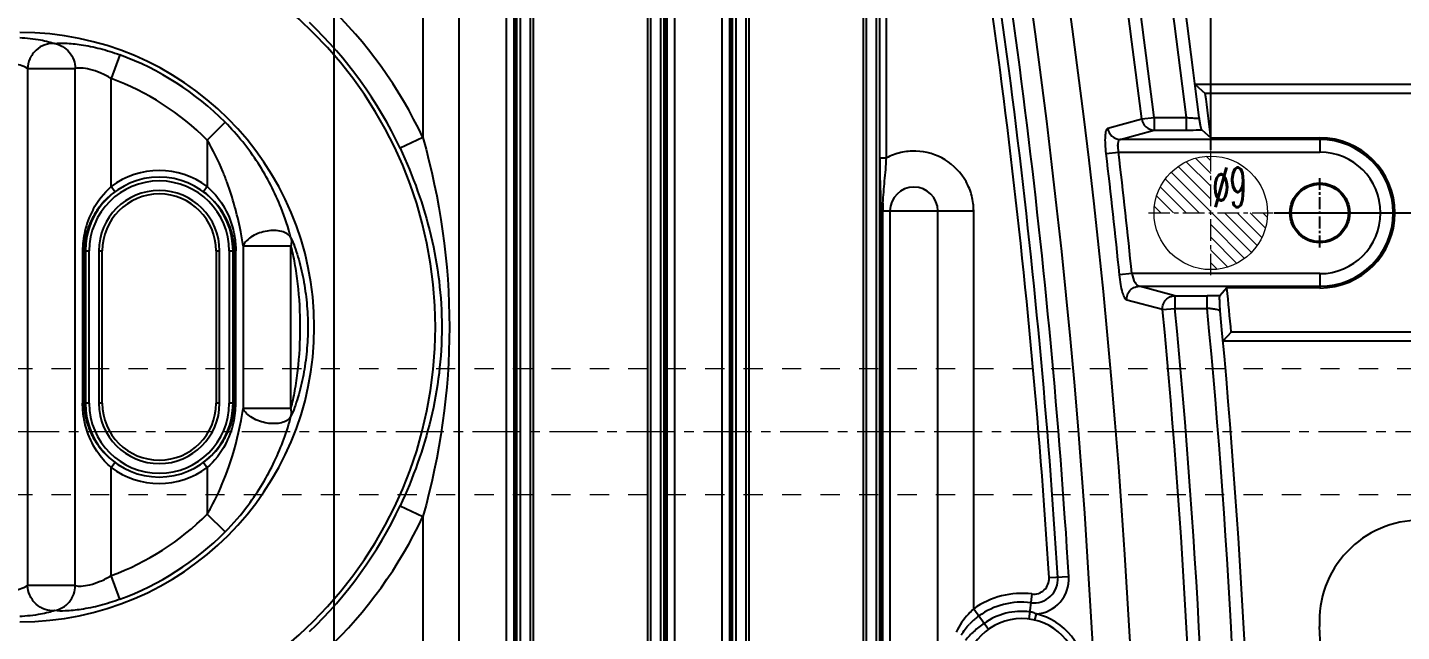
# Model space of a CAD drawing. Header units: millimetres. Extents: x 309 to 11345, y -1340 to 1318.
# Drawn here: x 1151.5 to 1260.5, y -424.3 to -376.4 of the extents above; entities that cross this region are included whole.
import ezdxf
from ezdxf.enums import TextEntityAlignment as Align

# ---------------------------------------------------------------- set-up
doc = ezdxf.new("R2010")
doc.units = ezdxf.units.MM
doc.header["$LTSCALE"] = 16.335
doc.header["$PDMODE"] = 3
doc.header["$PDSIZE"] = 0.3125
doc.linetypes.add('CENTER', pattern=[0.6, 0.375, -0.075, 0.075, -0.075])
doc.linetypes.add('HIDDEN', pattern=[0.2, 0.1, -0.1])
doc.layers.get('0').update_dxf_attribs({"linetype": 'CONTINUOUS'})
doc.layers.get('Defpoints').update_dxf_attribs({"linetype": 'CONTINUOUS'})
doc.layers.add('cool', color=153, linetype='HIDDEN', lineweight=9)
doc.layers.add('epin', color=13, linetype='CONTINUOUS', lineweight=9)
doc.styles.get("Standard").update_dxf_attribs({"font": 'txt', "width": 0.8})
doc.styles.add('TXT05', font='txt.shx', dxfattribs={"width": 0.5, "bigfont": 'gbcbig.shx'})
doc.dimstyles.get("Standard").update_dxf_attribs({"dimtxt": 0.15625, "dimasz": 0.1875, "dimexe": 0.125, "dimexo": 0.0625, "dimtad": 0, "dimtih": 1, "dimtoh": 1, "dimdsep": 46, "dimtxsty": 'Standard', "dimcen": 0.09, "dimadec": 0, "dimazin": 0, "dimtp": 0.01, "dimtm": 0.01, "dimtfac": 1, "dimtofl": 0, "dimtmove": 0, "dimatfit": 3, "dimfxl": 0, "dimtolj": 1, "dimarcsym": 0})
doc.dimstyles.new('STANDARD$0', dxfattribs={"dimscale": 2, "dimtxt": 3, "dimasz": 3, "dimexe": 1.25, "dimexo": 0.625, "dimgap": 0.5, "dimtad": 0, "dimdsep": 46, "dimlunit": 6, "dimtxsty": 'Standard', "dimblk": 'CLOSEDBLANK', "dimcen": 0, "dimclrt": 2, "dimazin": 2, "dimtfac": 2, "dimtmove": 1, "dimatfit": 3, "dimfxl": 0, "dimtolj": 1, "dimtzin": 0, "dimarcsym": 0})

# ---------------------------------------------------------------- blocks, each defined once
blk = doc.blocks.new('*D108')
at = {"color": 4, "lineweight": -2}
blk.add_line((1291.43, -408.46), (1335.61, -408.46), dxfattribs=at)
at = {"layer": 'Defpoints', "color": 0}
for p in [(1291.36, -408.46), (1335.61, -408.46), (1045.85, -463.46)]:
    blk.add_point(p, dxfattribs=at)
at = {"color": 6, "insert": (1350.28, -408.46), "char_height": 10, "attachment_point": 5}
blk.add_mtext('\\A1;55.00', dxfattribs=at)
blk = doc.blocks.new('*D109')
at = {"color": 4, "lineweight": -2}
blk.add_line((1250.36, -391.1), (1335.61, -391.1), dxfattribs=at)
at = {"layer": 'Defpoints', "color": 0}
for p in [(1250.3, -391.1), (1335.61, -391.1), (1045.85, -463.46)]:
    blk.add_point(p, dxfattribs=at)
at = {"color": 6, "insert": (1351.61, -391.1), "char_height": 10, "attachment_point": 5}
blk.add_mtext('\\A1;72.36', dxfattribs=at)
blk = doc.blocks.new('*D110')
at = {"color": 4, "lineweight": -2}
blk.add_line((1248.11, -321.43), (1335.61, -321.43), dxfattribs=at)
at = {"layer": 'Defpoints', "color": 0}
for p in [(1248.05, -321.43), (1335.61, -321.43), (1045.85, -463.46)]:
    blk.add_point(p, dxfattribs=at)
at = {"color": 6, "insert": (1353.61, -321.43), "char_height": 10, "attachment_point": 5}
blk.add_mtext('\\A1;142.03', dxfattribs=at)
blk = doc.blocks.new('*D111')
at = {"color": 4, "lineweight": -2}
blk.add_line((1273.2, -303.46), (1335.61, -303.46), dxfattribs=at)
at = {"layer": 'Defpoints', "color": 0}
for p in [(1273.14, -303.46), (1335.61, -303.46), (1045.85, -463.46)]:
    blk.add_point(p, dxfattribs=at)
at = {"color": 6, "insert": (1352.28, -303.46), "char_height": 10, "attachment_point": 5}
blk.add_mtext('\\A1;160.00', dxfattribs=at)
blk = doc.blocks.new('*D112')
at = {"color": 4, "lineweight": -2}
blk.add_line((1050.31, -283.43), (1335.61, -283.43), dxfattribs=at)
at = {"layer": 'Defpoints', "color": 0}
for p in [(1050.25, -283.43), (1335.61, -283.43), (1045.85, -463.46)]:
    blk.add_point(p, dxfattribs=at)
at = {"color": 6, "insert": (1352.95, -283.43), "char_height": 10, "attachment_point": 5}
blk.add_mtext('\\A1;180.03', dxfattribs=at)
blk = doc.blocks.new('*D113')
at = {"color": 4, "lineweight": -2}
blk.add_line((1290.91, -258.46), (1335.61, -258.46), dxfattribs=at)
at = {"layer": 'Defpoints', "color": 0}
for p in [(1290.85, -258.46), (1335.61, -258.46), (1045.85, -463.46)]:
    blk.add_point(p, dxfattribs=at)
at = {"color": 6, "insert": (1353.61, -258.46), "char_height": 10, "attachment_point": 5}
blk.add_mtext('\\A1;205.00', dxfattribs=at)
blk = doc.blocks.new('*D123')
at = {"color": 4, "lineweight": -2}
for p, q in [((1158.43, -230.17), (1158.43, -210.17)), ((1170.65, -250.17), (1158.43, -230.17)), ((1170.65, -278.97), (1170.65, -250.17))]:
    blk.add_line(p, q, dxfattribs=at)
at = {"layer": 'Defpoints', "color": 0}
for p in [(1158.43, -210.17), (1170.65, -279.03), (1045.85, -463.46)]:
    blk.add_point(p, dxfattribs=at)
at = {"color": 6, "insert": (1158.43, -192.17), "char_height": 10, "attachment_point": 5, "rotation": 90}
blk.add_mtext('\\A1;124.80', dxfattribs=at)
blk = doc.blocks.new('*D124')
at = {"color": 4, "lineweight": -2}
for p, q in [((1232.14, -230.17), (1232.14, -210.17)), ((1243.65, -250.17), (1232.14, -230.17)), ((1243.65, -316.97), (1243.65, -250.17))]:
    blk.add_line(p, q, dxfattribs=at)
at = {"layer": 'Defpoints', "color": 0}
for p in [(1232.14, -210.17), (1243.65, -317.03), (1045.85, -463.46)]:
    blk.add_point(p, dxfattribs=at)
at = {"color": 6, "insert": (1232.14, -192.17), "char_height": 10, "attachment_point": 5, "rotation": 90}
blk.add_mtext('\\A1;197.80', dxfattribs=at)
blk = doc.blocks.new('*D125')
at = {"color": 4, "lineweight": -2}
for p, q in [((1243.86, -230.17), (1243.86, -210.17)), ((1245.35, -250.17), (1243.86, -230.17)), ((1245.35, -386.09), (1245.35, -250.17))]:
    blk.add_line(p, q, dxfattribs=at)
at = {"layer": 'Defpoints', "color": 0}
for p in [(1243.86, -210.17), (1245.35, -386.15), (1045.85, -463.46)]:
    blk.add_point(p, dxfattribs=at)
at = {"color": 6, "insert": (1243.86, -192.17), "char_height": 10, "attachment_point": 5, "rotation": 90}
blk.add_mtext('\\A1;199.50', dxfattribs=at)
blk = doc.blocks.new('*D126')
at = {"color": 4, "lineweight": -2}
for p, q in [((1302.01, -230.17), (1302.01, -210.17)), ((1290.85, -234.48), (1302.01, -230.17)), ((1290.85, -254.42), (1290.85, -234.48))]:
    blk.add_line(p, q, dxfattribs=at)
at = {"layer": 'Defpoints', "color": 0}
for p in [(1302.01, -210.17), (1290.85, -254.48), (1045.85, -463.46)]:
    blk.add_point(p, dxfattribs=at)
at = {"color": 6, "insert": (1302.01, -191.5), "char_height": 10, "attachment_point": 5, "rotation": 90}
blk.add_mtext('\\A1;245.00', dxfattribs=at)
blk = doc.blocks.new('*D127')
at = {"color": 4, "lineweight": -2}
blk.add_line((1267.75, -431.97), (1267.75, -210.17), dxfattribs=at)
at = {"layer": 'Defpoints', "color": 0}
for p in [(1267.75, -210.17), (1267.75, -432.03), (1045.85, -463.46)]:
    blk.add_point(p, dxfattribs=at)
at = {"color": 6, "insert": (1267.75, -192.17), "char_height": 10, "attachment_point": 5, "rotation": 90}
blk.add_mtext('\\A1;221.90', dxfattribs=at)
blk = doc.blocks.new('*D128')
at = {"color": 4, "lineweight": -2}
blk.add_line((1175.85, -452.4), (1175.85, -210.17), dxfattribs=at)
at = {"layer": 'Defpoints', "color": 0}
for p in [(1175.85, -210.17), (1175.85, -452.46), (1045.85, -463.46)]:
    blk.add_point(p, dxfattribs=at)
at = {"color": 6, "insert": (1175.85, -193.5), "char_height": 10, "attachment_point": 5, "rotation": 90}
blk.add_mtext('\\A1;130.00', dxfattribs=at)
blk = doc.blocks.new('*D163')
at = {"color": 4, "lineweight": -2}
for p, q in [((1223.08, -218.46), (1389.14, -218.46)), ((1389.02, -228.46), (1389.02, -387.49)), ((1389.02, -698.46), (1389.02, -423.49)), ((1213.18, -708.46), (1389.14, -708.46))]:
    blk.add_line(p, q, dxfattribs=at)
at = {"color": 4}
for points in [[(1387.35, -228.46), (1390.68, -228.46), (1389.02, -218.46)], [(1387.35, -698.46), (1390.68, -698.46), (1389.02, -708.46)]]:
    blk.add_solid(points, dxfattribs=at)
at = {"layer": 'Defpoints', "color": 0}
for p in [(1223.01, -218.46), (1213.12, -708.46), (1389.02, -708.46)]:
    blk.add_point(p, dxfattribs=at)
at = {"color": 6, "insert": (1389.02, -405.49), "char_height": 10, "attachment_point": 5, "rotation": 90}
blk.add_mtext('\\A1;490.00', dxfattribs=at)
blk = doc.blocks.new('*D165')
at = {"color": 4, "lineweight": -2}
for p, q in [((1285.66, -229.34), (1285.66, -209.34)), ((1275.85, -249.34), (1285.66, -229.34)), ((1275.85, -386.64), (1275.85, -249.34))]:
    blk.add_line(p, q, dxfattribs=at)
at = {"layer": 'Defpoints', "color": 0}
for p in [(1285.66, -209.34), (1275.85, -386.7), (1045.85, -463.46)]:
    blk.add_point(p, dxfattribs=at)
at = {"color": 6, "insert": (1285.66, -191.34), "char_height": 10, "attachment_point": 5, "rotation": 90}
blk.add_mtext('\\A1;230.00', dxfattribs=at)
blk = doc.blocks.new('*D218')
at = {"color": 4, "lineweight": -2}
blk.add_line((1257.37, -356.46), (1334.89, -356.46), dxfattribs=at)
at = {"layer": 'Defpoints', "color": 0}
for p in [(1257.31, -356.46), (1334.89, -356.46), (1045.85, -463.46)]:
    blk.add_point(p, dxfattribs=at)
at = {"color": 6, "insert": (1351.56, -356.46), "char_height": 10, "attachment_point": 5}
blk.add_mtext('\\A1;107.00', dxfattribs=at)
blk = doc.blocks.new('*D221')
at = {"color": 4, "lineweight": -2}
for p, q in [((1253.83, -229.49), (1253.83, -209.49)), ((1252.91, -249.49), (1253.83, -229.49)), ((1252.91, -352), (1252.91, -249.49))]:
    blk.add_line(p, q, dxfattribs=at)
at = {"layer": 'Defpoints', "color": 0}
for p in [(1253.83, -209.49), (1252.91, -352.06), (1045.85, -463.46)]:
    blk.add_point(p, dxfattribs=at)
at = {"color": 6, "insert": (1253.83, -190.82), "char_height": 10, "attachment_point": 5, "rotation": 90}
blk.add_mtext('\\A1;207.06', dxfattribs=at)
blk = doc.blocks.new('epin_ejp_9')
at = {"layer": 'epin'}
h = blk.add_hatch(dxfattribs=at)
h.set_pattern_fill('_ANSI31', color=123, scale=0.225, angle=90, style=0)
h.set_pattern_definition([(135, (921.2436, 58.3575), (-0.5051394, -0.5051394), [])])
h.paths.add_polyline_path([(0, 4.5, 0.41421356), (-4.5, 0), (0, 0)])
h.paths.add_polyline_path([(4.5, 0), (0, 0), (0, -4.5, 0.41421356)])
at = {"layer": 'epin', "color": 1, "linetype": 'CENTER', "ltscale": 0.27989}
for p, q in [((0, -4.95), (0, 4.95)), ((-4.95, 0), (4.95, 0))]:
    blk.add_line(p, q, dxfattribs=at)
at = {"layer": 'epin'}
blk.add_circle((0, 0), 4.5, dxfattribs=at)
at = {"layer": 'epin', "color": 6, "style": 'TXT05', "width": 0.5}
blk.add_text('%%c9', height=3.15, dxfattribs=at).set_placement((1.4925, 2.025), align=Align.MIDDLE)
blk = doc.blocks.new('986')
at = {"layer": 'epin'}
blk.add_blockref('epin_ejp_9', (-2996.45, -54.31), dxfattribs=at)

msp = doc.modelspace()

# ---------------------------------------------------------------- linework, layer by layer
at = {"color": 7, "linetype": 'Continuous'}
for p, q in [((1185.727, -331.877), (1185.727, -581.04)), ((1189.518, -581.04), (1189.518, -331.877)), ((1202.821, -334.038), (1202.821, -579.008)), ((1206.612, -579.008), (1206.612, -334.038)), ((1190.098, -337.105), (1190.098, -441.878)), ((1190.222, -441.878), (1190.222, -337.105)), ((1190.318, -337.105), (1190.318, -441.878)), ((1190.619, -441.878), (1190.619, -337.105)), ((1191.38, -337.105), (1191.38, -441.878)), ((1191.656, -441.878), (1191.656, -337.105)), ((1200.683, -337.105), (1200.683, -441.878)), ((1200.959, -441.878), (1200.959, -337.105)), ((1201.72, -337.105), (1201.72, -441.878)), ((1202.021, -441.878), (1202.021, -337.105)), ((1202.116, -337.105), (1202.116, -441.878)), ((1202.241, -441.878), (1202.241, -337.105)), ((1207.192, -351.383), (1207.192, -441.878)), ((1207.316, -441.878), (1207.316, -351.383)), ((1207.411, -351.383), (1207.411, -441.878)), ((1207.712, -441.878), (1207.712, -351.383)), ((1208.473, -351.383), (1208.473, -441.878)), ((1208.749, -441.878), (1208.749, -351.383)), ((1217.777, -351.383), (1217.777, -441.878)), ((1218.052, -441.878), (1218.052, -351.383)), ((1218.813, -351.383), (1218.813, -441.878)), ((1219.114, -441.878), (1219.114, -351.383)), ((1219.628, -386.742), (1219.628, -351.383)), ((1182.884, -361.511), (1182.884, -385.129)), ((1158.865, -378.574), (1158.174, -380.451)), ((1151.54, -379.663), (1155.331, -379.663)), ((1151.54, -379.663), (1151.54, -420.637)), ((1155.331, -420.637), (1155.331, -379.663)), ((1158.174, -389.017), (1158.174, -380.451)), ((1292.951, -380.928), (1244.1, -380.928)), ((1244.1, -380.928), (1244.91, -381.643)), ((1292.236, -381.643), (1244.91, -381.643)), ((1167.207, -383.919), (1165.79, -385.331)), ((1237.183, -384.396), (1239.87, -383.653)), ((1239.87, -383.653), (1240.85, -383.534)), ((1240.85, -383.534), (1243.41, -383.534)), ((1240.85, -383.534), (1240.85, -384.538)), ((1243.41, -384.538), (1243.41, -383.534)), ((1165.79, -385.331), (1165.79, -389.017)), ((1182.884, -385.129), (1181.074, -385.979)), ((1238.163, -385.281), (1240.85, -384.538)), ((1253.986, -385.281), (1238.163, -385.281)), ((1240.85, -384.538), (1243.41, -384.538)), ((1244.625, -384.517), (1245.336, -385.148)), ((1245.336, -385.148), (1253.986, -385.148)), ((1253.986, -385.148), (1253.986, -386.285)), ((1237.05, -386.401), (1238.031, -386.285)), ((1238.031, -386.285), (1253.986, -386.285)), ((1219.126, -386.742), (1219.628, -386.742)), ((1158.474, -389.419), (1158.174, -389.017)), ((1165.79, -389.017), (1165.49, -389.419)), ((1219.21, -390.95), (1226.548, -390.95)), ((1219.21, -390.95), (1219.21, -441.878)), ((1219.334, -441.878), (1219.334, -390.95)), ((1219.914, -390.95), (1219.914, -521.966)), ((1223.705, -521.966), (1223.705, -390.95)), ((1226.548, -422.477), (1226.548, -390.95)), ((1156.035, -394.117), (1155.911, -394.117)), ((1155.911, -394.117), (1155.911, -406.183)), ((1156.035, -406.183), (1156.035, -394.117)), ((1156.131, -394.117), (1156.432, -394.117)), ((1156.131, -394.117), (1156.131, -406.183)), ((1156.432, -406.183), (1156.432, -394.117)), ((1157.193, -394.117), (1157.469, -394.117)), ((1157.193, -394.117), (1157.193, -406.183)), ((1157.469, -406.183), (1157.469, -394.117)), ((1166.496, -394.117), (1166.772, -394.117)), ((1166.496, -394.117), (1166.496, -406.183)), ((1166.772, -406.183), (1166.772, -394.117)), ((1167.533, -394.117), (1167.834, -394.117)), ((1167.533, -394.117), (1167.533, -406.183)), ((1167.834, -406.183), (1167.834, -394.117)), ((1167.929, -394.117), (1168.054, -394.117)), ((1167.929, -394.117), (1167.929, -406.183)), ((1168.054, -406.183), (1168.054, -394.117)), ((1168.634, -393.702), (1172.425, -393.702)), ((1168.634, -393.702), (1168.634, -406.598)), ((1172.425, -406.598), (1172.425, -393.702)), ((1239.089, -395.916), (1238.107, -396.016)), ((1253.986, -395.916), (1239.089, -395.916)), ((1253.986, -395.916), (1253.986, -397.053)), ((1239.662, -396.92), (1253.986, -396.92)), ((1242.504, -397.663), (1239.662, -396.92)), ((1246.628, -397.053), (1246.062, -397.677)), ((1253.986, -397.053), (1246.628, -397.053)), ((1241.521, -398.762), (1238.679, -398.021)), ((1242.504, -397.663), (1245.057, -397.663)), ((1242.504, -397.663), (1242.504, -398.667)), ((1245.057, -398.667), (1245.057, -397.663)), ((1241.521, -398.762), (1242.504, -398.667)), ((1242.504, -398.667), (1245.062, -398.667)), ((1246.963, -400.558), (1246.31, -401.273)), ((1292.236, -400.558), (1246.963, -400.558)), ((1292.951, -401.273), (1246.31, -401.273)), ((1156.035, -406.183), (1155.911, -406.183)), ((1156.432, -406.183), (1156.131, -406.183)), ((1157.469, -406.183), (1157.193, -406.183)), ((1166.772, -406.183), (1166.496, -406.183)), ((1167.834, -406.183), (1167.533, -406.183)), ((1167.929, -406.183), (1168.054, -406.183)), ((1172.425, -406.598), (1168.634, -406.598)), ((1158.174, -411.283), (1158.474, -410.881)), ((1158.174, -419.85), (1158.174, -411.283)), ((1165.49, -410.881), (1165.79, -411.283)), ((1165.79, -411.283), (1165.79, -414.969)), ((1167.207, -416.381), (1165.79, -414.969)), ((1181.074, -414.321), (1182.884, -415.171)), ((1182.884, -415.171), (1182.884, -438.789)), ((1158.865, -421.726), (1158.174, -419.85)), ((1234.092, -419.934), (1232.519, -420.031)), ((1155.331, -420.637), (1151.54, -420.637)), ((1231.167, -421.306), (1230.919, -423.293)), ((1226.548, -422.477), (1227.713, -424.106)), ((1231.49, -422.885), (1231.378, -423.375))]:
    msp.add_line(p, q, dxfattribs=at)
at = {"color": 1, "linetype": 'CENTER', "ltscale": 0.155494}
for p, q in [((1253.986, -393.851), (1253.986, -388.351)), ((1251.236, -391.101), (1256.736, -391.101))]:
    msp.add_line(p, q, dxfattribs=at)
at = {"color": 7, "linetype": 'Continuous'}
for radius in [2.368, 2.276]:
    msp.add_circle((1253.986, -391.101), radius, dxfattribs=at)
for centre, radius, start, end in [((643.647, -456.458), 604.18, 6.93249, 10.727289), ((643.647, -456.458), 605.185, 6.920119, 10.727289), ((643.647, -456.458), 600.652, 6.961913, 10.727289), ((643.647, -456.458), 601.639, 6.961913, 10.727289), ((643.647, -456.458), 591.573, 3.539821, 10.727289), ((643.647, -456.458), 593.158, 349.272711, 10.727289), ((643.647, -456.458), 596.119, 349.272711, 10.727289), ((643.647, -456.458), 589.998, 3.539745, 10.727289), ((643.647, -456.458), 590.698, 3.539745, 10.727289), ((1150.922, -400.15), 32.954, 270, 90), ((1150.922, -400.15), 35.316, 25.17253, 46.419), ((1150.922, -400.15), 23.354, 270, 90), ((1150.922, -400.15), 33.316, 25.17253, 46.419), ((1150.922, -400.15), 22.992, 44.90424, 69.78839), ((1150.922, -400.15), 20.992, 44.90424, 69.78839), ((643.647, -456.458), 605.9, 6.758966, 7.092828), ((1253.986, -391.101), 5.953, 270, 90), ((1253.986, -391.101), 5.819, 270, 90), ((643.647, -456.458), 597.524, 5.805659, 6.733165), ((643.647, -456.458), 598.511, 5.805659, 6.733165), ((1253.986, -391.101), 4.815, 270, 90), ((1161.982, -394.117), 6.365, 53.25404, 126.74596), ((1161.982, -394.117), 5.852, 0, 180), ((1161.982, -394.117), 5.551, 0, 180), ((1161.982, -394.117), 4.79, 0, 180), ((1162.216, -394.444), 6.265, 126.67154, 140.62332), ((1161.982, -394.117), 4.514, 0, 180), ((1161.742, -394.451), 6.275, 42.45432, 53.32018), ((1221.81, -390.95), 1.896, 0, 180), ((1162.776, -394.084), 6.86, 151.70951, 167.07638), ((1162.087, -394.336), 6.097, 140.63545, 149.13661), ((1231.795, -390.957), 12.461, 177.15803, 179.9644), ((1161.761, -394.174), 5.732, 157.87532, 165.89125), ((1161.939, -394.247), 5.924, 149.14275, 157.86892), ((1162.896, -394.121), 6.985, 167.0025, 179.96792), ((1161.599, -394.132), 5.565, 165.90603, 173.29158), ((1162.32, -394.134), 5.609, 0.17658, 11.28314), ((1161.491, -394.118), 5.455, 173.30508, 179.99397), ((643.647, -456.458), 605.9, 5.293616, 5.626552), ((1245.1, -430.834), 33.17, 88.33832, 90.07421), ((643.647, -456.458), 600.652, 354.48793, 5.512069), ((643.647, -456.458), 601.639, 354.487931, 5.512069), ((643.647, -456.458), 604.18, 354.51114, 5.488765), ((643.647, -456.458), 605.185, 354.54014, 5.459792), ((1161.666, -406.166), 5.631, 180.17075, 191.28696), ((1161.982, -406.183), 5.852, 180, 0), ((1161.982, -406.183), 5.551, 180, 360), ((1161.982, -406.183), 4.79, 180, 360), ((1161.982, -406.183), 4.514, 180, 0), ((1161.068, -406.179), 6.985, 347.0025, 359.96792), ((1162.474, -406.182), 5.455, 353.30508, 359.99397), ((1162.365, -406.168), 5.565, 345.90603, 353.29158), ((1162.026, -406.053), 5.924, 329.14275, 337.86892), ((1161.188, -406.216), 6.86, 331.70951, 347.07638), ((1162.204, -406.126), 5.732, 337.87532, 345.89125), ((1161.878, -405.964), 6.097, 320.63545, 329.13661), ((1162.223, -405.849), 6.275, 222.45432, 233.32018), ((1161.749, -405.856), 6.265, 306.67154, 320.62332), ((1161.982, -406.183), 6.365, 233.25404, 306.74596), ((1150.922, -400.15), 20.992, 290.21161, 315.09576), ((1150.922, -400.15), 33.316, 313.581, 334.82747), ((1150.922, -400.15), 35.316, 313.581, 334.82747), ((1150.922, -400.15), 22.992, 290.21161, 315.09576), ((1231.314, -420.108), 1.908, 262.94156, 3.60649), ((1231.314, -420.108), 2.783, 273.6359, 3.60177), ((1230.356, -427.801), 6.546, 82.88987, 125.57361), ((1230.356, -427.801), 5.846, 82.88987, 125.57422), ((1230.356, -427.801), 4.545, 0, 180), ((1230.01, -427.271), 5.213, 127.26706, 136.57875), ((1229.88, -427.108), 5.004, 125.76083, 127.22035), ((1230.356, -427.801), 5.121, 82.88947, 125.57291), ((1230.356, -427.801), 5.045, 0, 77.00618), ((643.647, -456.458), 611.185, 1.480713, 3.055078)]:
    msp.add_arc(centre, radius, start, end, dxfattribs=at)
msp.add_arc((1261.952, -423.458), 8, 90, 183.05508)
for points, knots in [([(1150.922, -377.212), (1151.478, -377.239), (1152.251, -377.316), (1153.166, -377.511), (1153.529, -377.619), (1153.679, -377.678)], [0, 0, 0, 0, 0.5958103, 0.8270793, 1, 1, 1, 1]), ([(1153.679, -377.678), (1153.431, -377.658), (1152.889, -377.726), (1152.173, -378.162), (1151.682, -378.855), (1151.552, -379.402), (1151.54, -379.663)], [0, 0, 0, 0, 0.2314492, 0.4911362, 0.756519, 1, 1, 1, 1]), ([(1153.679, -377.678), (1153.961, -377.638), (1154.673, -377.636), (1155.885, -377.762), (1157.338, -378.066), (1158.35, -378.385), (1158.865, -378.574)], [0, 0, 0, 0, 0.1613621, 0.4004981, 0.6890934, 1, 1, 1, 1]), ([(1153.679, -377.678), (1154.125, -377.749), (1154.789, -378.144), (1155.232, -378.965), (1155.327, -379.434), (1155.331, -379.663)], [0, 0, 0, 0, 0.490197, 0.7512595, 1, 1, 1, 1]), ([(1151.54, -379.663), (1151.362, -379.538), (1150.862, -379.339), (1150.342, -379.239), (1150.032, -379.213)], [0, 0, 0, 0, 0.4114428, 1, 1, 1, 1]), ([(1158.174, -380.451), (1157.896, -380.28), (1157.345, -379.996), (1156.54, -379.714), (1155.872, -379.61), (1155.479, -379.62), (1155.331, -379.663)], [0, 0, 0, 0, 0.3262177, 0.615864, 0.8460551, 1, 1, 1, 1]), ([(1172.429, -393.077), (1172.222, -392.271), (1171.541, -390.217), (1169.904, -387.044), (1168.189, -384.905), (1167.207, -383.919)], [0, 0, 0, 0, 0.2344733, 0.6078929, 1, 1, 1, 1]), ([(1237.05, -386.401), (1237.021, -386.153), (1236.982, -385.691), (1236.98, -385.081), (1237.025, -384.671), (1237.1, -384.463), (1237.156, -384.404), (1237.183, -384.396)], [0, 0, 0, 0, 0.3638493, 0.6756113, 0.8920869, 0.9581484, 1, 1, 1, 1]), ([(1237.183, -384.396), (1237.213, -384.63), (1237.446, -385.091), (1237.93, -385.279), (1238.163, -385.281)], [0, 0, 0, 0, 0.502838, 1, 1, 1, 1]), ([(1239.87, -383.653), (1239.9, -383.888), (1240.133, -384.348), (1240.616, -384.535), (1240.85, -384.538)], [0, 0, 0, 0, 0.5028405, 1, 1, 1, 1]), ([(1243.41, -383.534), (1243.543, -383.549), (1243.736, -383.569), (1243.984, -383.584), (1244.135, -383.59), (1244.27, -383.587), (1244.342, -383.586), (1244.435, -383.563), (1244.423, -383.544)], [0, 0, 0, 0, 0.3920078, 0.5685137, 0.7219981, 0.8456751, 0.9342502, 1, 1, 1, 1]), ([(1244.625, -384.517), (1244.616, -384.509), (1244.605, -384.472), (1244.584, -384.407), (1244.563, -384.308), (1244.526, -384.133), (1244.479, -383.875), (1244.442, -383.658), (1244.423, -383.542)], [0, 0, 0, 0, 0.0365659, 0.108308, 0.2104078, 0.3376741, 0.6474376, 1, 1, 1, 1]), ([(1167.367, -388.692), (1167.26, -388.398), (1166.812, -387.244), (1166.265, -386.126), (1165.79, -385.331)], [0, 0, 0, 0, 0.2524532, 1, 1, 1, 1]), ([(1182.884, -385.129), (1184.256, -389.995), (1185.716, -400.15), (1184.256, -410.305), (1182.884, -415.171)], [0, 0, 0, 0, 0.4999809, 1, 1, 1, 1]), ([(1238.163, -385.281), (1238.044, -385.298), (1237.951, -385.597), (1237.966, -385.924), (1238.002, -386.162), (1238.031, -386.285)], [0, 0, 0, 0, 0.3411851, 0.6436543, 1, 1, 1, 1]), ([(1243.41, -384.538), (1243.518, -384.538), (1243.923, -384.536), (1244.328, -384.528), (1244.625, -384.517)], [0, 0, 0, 0, 0.2664675, 1, 1, 1, 1]), ([(1181.074, -385.979), (1182.112, -388.188), (1183.775, -392.818), (1184.693, -400.15), (1183.775, -407.482), (1182.112, -412.112), (1181.074, -414.321)], [0, 0, 0, 0, 0.2500634, 0.5000005, 0.749938, 1, 1, 1, 1]), ([(1226.548, -390.95), (1226.548, -390.546), (1226.447, -389.733), (1225.841, -388.227), (1224.388, -386.707), (1222.37, -386.112), (1220.753, -386.27), (1219.986, -386.556), (1219.628, -386.742)], [0, 0, 0, 0, 0.125495, 0.2510315, 0.5000068, 0.7489661, 0.8745011, 1, 1, 1, 1]), ([(1219.21, -390.95), (1219.21, -390.277), (1219.15, -388.875), (1219.126, -387.473), (1219.126, -386.742)], [0, 0, 0, 0, 0.479419, 1, 1, 1, 1]), ([(1219.349, -390.34), (1219.365, -390.042), (1219.415, -389.452), (1219.485, -388.563), (1219.575, -387.663), (1219.627, -387.053), (1219.628, -386.742)], [0, 0, 0, 0, 0.2481278, 0.4915604, 0.7416692, 1, 1, 1, 1]), ([(1168.634, -393.702), (1168.571, -393.286), (1168.272, -391.588), (1167.813, -389.916), (1167.367, -388.692)], [0, 0, 0, 0, 0.2443405, 1, 1, 1, 1]), ([(1167.531, -392.058), (1167.464, -391.89), (1167.164, -391.226), (1166.741, -390.619), (1166.372, -390.216)], [0, 0, 0, 0, 0.2482041, 1, 1, 1, 1]), ([(1166.771, -390.098), (1167.166, -390.649), (1167.586, -391.475), (1167.829, -392.35), (1167.88, -392.574)], [0, 0, 0, 0, 0.7465359, 1, 1, 1, 1]), ([(1167.82, -393.032), (1167.803, -392.948), (1167.729, -392.617), (1167.624, -392.293), (1167.531, -392.058)], [0, 0, 0, 0, 0.2530935, 1, 1, 1, 1]), ([(1167.88, -392.574), (1167.908, -392.699), (1168.009, -393.207), (1168.053, -393.727), (1168.053, -394.117)], [0, 0, 0, 0, 0.2465221, 1, 1, 1, 1]), ([(1172.429, -393.077), (1172.294, -392.811), (1171.792, -392.548), (1171.118, -392.478), (1170.319, -392.541), (1169.544, -392.807), (1168.922, -393.263), (1168.7, -393.555), (1168.634, -393.702)], [0, 0, 0, 0, 0.2058303, 0.3383742, 0.4720364, 0.7537146, 0.888756, 1, 1, 1, 1]), ([(1172.429, -393.078), (1172.465, -393.229), (1172.473, -393.444), (1172.437, -393.65), (1172.425, -393.702)], [0, 0, 0, 0, 0.7447542, 1, 1, 1, 1]), ([(1172.429, -393.077), (1172.533, -393.301), (1172.729, -393.796), (1173.087, -394.883), (1173.444, -396.373), (1173.706, -398.24), (1173.794, -400.15), (1173.706, -402.06), (1173.444, -403.927), (1173.087, -405.417), (1172.729, -406.504), (1172.533, -406.999), (1172.429, -407.223)], [0, 0, 0, 0, 0.0510962, 0.1100787, 0.2368567, 0.3678255, 0.4999995, 0.6321742, 0.763143, 0.8899211, 0.9489039, 1, 1, 1, 1]), ([(1172.425, -406.598), (1172.555, -406.142), (1172.763, -405.139), (1173.076, -402.993), (1173.227, -400.15), (1173.076, -397.308), (1172.763, -395.161), (1172.555, -394.158), (1172.425, -393.702)], [0, 0, 0, 0, 0.1092643, 0.2358224, 0.4999799, 0.7641468, 0.8907143, 1, 1, 1, 1]), ([(1238.679, -398.021), (1238.648, -398.013), (1238.583, -397.954), (1238.463, -397.751), (1238.329, -397.344), (1238.196, -396.734), (1238.132, -396.267), (1238.107, -396.016)], [0, 0, 0, 0, 0.0452776, 0.1156472, 0.3355212, 0.6430294, 1, 1, 1, 1]), ([(1239.089, -395.916), (1239.138, -396.157), (1239.245, -396.486), (1239.467, -396.816), (1239.601, -396.912), (1239.662, -396.92)], [0, 0, 0, 0, 0.6175948, 0.8458006, 1, 1, 1, 1]), ([(1238.679, -398.021), (1238.667, -397.877), (1238.703, -397.594), (1238.915, -397.236), (1239.245, -396.986), (1239.52, -396.921), (1239.662, -396.92)], [0, 0, 0, 0, 0.2626112, 0.5028917, 0.7415973, 1, 1, 1, 1]), ([(1241.521, -398.762), (1241.51, -398.625), (1241.544, -398.343), (1241.756, -397.977), (1242.094, -397.726), (1242.368, -397.665), (1242.504, -397.663)], [0, 0, 0, 0, 0.251595, 0.5028947, 0.7524681, 1, 1, 1, 1]), ([(1246.086, -398.876), (1246.08, -398.743), (1246.07, -398.544), (1246.058, -398.286), (1246.051, -398.108), (1246.048, -397.952), (1246.045, -397.823), (1246.053, -397.738), (1246.052, -397.688), (1246.062, -397.677)], [0, 0, 0, 0, 0.3345812, 0.4954724, 0.6455951, 0.7783859, 0.8869565, 0.9636045, 1, 1, 1, 1]), ([(1246.086, -398.874), (1246.089, -398.866), (1246.063, -398.839), (1245.97, -398.811), (1245.759, -398.756), (1245.44, -398.709), (1245.192, -398.68), (1245.057, -398.667)], [0, 0, 0, 0, 0.0242053, 0.0807329, 0.2957956, 0.6184983, 1, 1, 1, 1]), ([(1156.085, -407.726), (1156.056, -407.601), (1155.956, -407.093), (1155.911, -406.573), (1155.911, -406.183)], [0, 0, 0, 0, 0.2465221, 1, 1, 1, 1]), ([(1156.144, -407.268), (1156.161, -407.352), (1156.235, -407.683), (1156.34, -408.007), (1156.434, -408.242)], [0, 0, 0, 0, 0.2530935, 1, 1, 1, 1]), ([(1167.207, -416.381), (1167.867, -415.719), (1169.364, -413.98), (1171.203, -410.918), (1172.115, -408.448), (1172.429, -407.223)], [0, 0, 0, 0, 0.2633066, 0.6437379, 1, 1, 1, 1]), ([(1167.368, -411.604), (1167.518, -411.193), (1168.062, -409.558), (1168.442, -407.869), (1168.634, -406.598)], [0, 0, 0, 0, 0.2536738, 1, 1, 1, 1]), ([(1172.429, -407.223), (1172.294, -407.489), (1171.791, -407.751), (1171.118, -407.822), (1170.319, -407.759), (1169.544, -407.493), (1168.922, -407.037), (1168.7, -406.745), (1168.634, -406.598)], [0, 0, 0, 0, 0.205831, 0.3383796, 0.4720462, 0.7537236, 0.8887617, 1, 1, 1, 1]), ([(1172.429, -407.223), (1172.465, -407.071), (1172.473, -406.856), (1172.437, -406.65), (1172.425, -406.598)], [0, 0, 0, 0, 0.744754, 1, 1, 1, 1]), ([(1157.194, -410.202), (1156.799, -409.651), (1156.379, -408.825), (1156.135, -407.95), (1156.085, -407.726)], [0, 0, 0, 0, 0.7465359, 1, 1, 1, 1]), ([(1156.434, -408.242), (1156.501, -408.41), (1156.8, -409.074), (1157.223, -409.681), (1157.593, -410.085)], [0, 0, 0, 0, 0.2482041, 1, 1, 1, 1]), ([(1165.79, -414.969), (1165.947, -414.706), (1166.553, -413.624), (1167.048, -412.482), (1167.368, -411.604)], [0, 0, 0, 0, 0.246572, 1, 1, 1, 1]), ([(1155.331, -420.637), (1155.479, -420.68), (1155.872, -420.69), (1156.54, -420.586), (1157.345, -420.304), (1157.896, -420.02), (1158.174, -419.85)], [0, 0, 0, 0, 0.1539432, 0.3841363, 0.6737803, 1, 1, 1, 1]), ([(1231.167, -421.306), (1231.506, -421.348), (1232.262, -421.112), (1232.541, -420.373), (1232.519, -420.031)], [0, 0, 0, 0, 0.5000646, 1, 1, 1, 1]), ([(1150.032, -421.088), (1150.342, -421.061), (1150.862, -420.961), (1151.362, -420.762), (1151.54, -420.637)], [0, 0, 0, 0, 0.5884447, 1, 1, 1, 1]), ([(1153.679, -422.622), (1153.431, -422.643), (1152.889, -422.574), (1152.173, -422.138), (1151.682, -421.445), (1151.552, -420.898), (1151.54, -420.637)], [0, 0, 0, 0, 0.2314474, 0.491134, 0.7565178, 1, 1, 1, 1]), ([(1153.679, -422.622), (1154.125, -422.551), (1154.789, -422.156), (1155.232, -421.336), (1155.327, -420.866), (1155.331, -420.637)], [0, 0, 0, 0, 0.4901968, 0.7512593, 1, 1, 1, 1]), ([(1153.679, -422.622), (1153.529, -422.681), (1153.166, -422.789), (1152.251, -422.984), (1151.478, -423.061), (1150.922, -423.088)], [0, 0, 0, 0, 0.172963, 0.4041593, 1, 1, 1, 1]), ([(1158.865, -421.726), (1158.35, -421.915), (1157.338, -422.234), (1155.885, -422.539), (1154.673, -422.663), (1153.961, -422.664), (1153.679, -422.622)], [0, 0, 0, 0, 0.3109067, 0.5995363, 0.8386376, 1, 1, 1, 1]), ([(1226.548, -422.477), (1226.403, -422.609), (1225.856, -423.157), (1225.414, -423.807), (1225.15, -424.321)], [0, 0, 0, 0, 0.2533996, 1, 1, 1, 1])]:
    msp.add_open_spline(points, degree=3, knots=knots, dxfattribs=at)
for points in [[(1156.736, -390.833), (1157.102, -390.153), (1157.592, -389.524), (1158.174, -389.017)], [(1165.79, -389.017), (1166.157, -389.336), (1166.487, -389.703), (1166.771, -390.098)], [(1167.229, -409.467), (1166.863, -410.147), (1166.373, -410.776), (1165.79, -411.283)], [(1158.174, -411.283), (1157.807, -410.964), (1157.477, -410.597), (1157.194, -410.202)], [(1225.552, -424.548), (1225.75, -424.243), (1225.973, -423.952), (1226.224, -423.688)], [(1227.377, -423.636), (1227.086, -423.824), (1226.813, -424.041), (1226.557, -424.275)], [(1231.163, -422.754), (1231.106, -422.739), (1231.048, -422.728), (1230.99, -422.72)], [(1231.49, -422.885), (1231.386, -422.831), (1231.276, -422.785), (1231.163, -422.754)], [(1226.557, -424.275), (1226.32, -424.49), (1226.096, -424.723), (1225.906, -424.981)]]:
    msp.add_open_spline(points, degree=3, dxfattribs=at)
at = {"layer": 'cool', "ltscale": 0.932966}
for p, q in [((1316.517, -403.458), (827.847, -403.458)), ((1316.517, -413.458), (827.847, -413.458))]:
    msp.add_line(p, q, dxfattribs=at)
at = {"layer": 'cool', "color": 1, "linetype": 'CENTER', "ltscale": 0.621977}
msp.add_line((1330.847, -408.458), (822.847, -408.458), dxfattribs=at)

# ---------------------------------------------------------------- block references
msp.add_blockref('986', (4241.793, -336.788))

# ---------------------------------------------------------------- dimensions: what is measured, and where the dimension line sits
for feature_location, offset, dtype, picture, middle in [((1252.91, -352.058), (0.918, 142.568), 1, '*D221', (1253.827, -190.823)), ((1275.847, -386.701), (9.809, 177.362), 1, '*D165', (1285.656, -191.338)), ((1290.847, -254.482), (11.167, 44.315), 1, '*D126', (1302.014, -191.501)), ((1170.647, -279.028), (-12.217, 68.861), 1, '*D123', (1158.43, -192.167)), ((1243.647, -317.028), (-11.506, 106.861), 1, '*D124', (1232.141, -192.167)), ((1245.346, -386.151), (-1.485, 175.983), 1, '*D125', (1243.861, -192.167)), ((1267.747, -432.028), (0, 221.861), 1, '*D127', (1267.747, -192.167)), ((1175.847, -452.458), (0, 242.291), 1, '*D128', (1175.847, -193.501)), ((1290.847, -258.458), (44.767, 0), 0, '*D113', (1353.614, -258.458)), ((1050.247, -283.428), (285.367, 0), 0, '*D112', (1352.947, -283.428)), ((1273.141, -303.458), (62.473, 0), 0, '*D111', (1352.281, -303.458)), ((1248.047, -321.428), (87.567, 0), 0, '*D110', (1353.614, -321.428)), ((1257.31, -356.458), (77.585, 0), 0, '*D218', (1351.562, -356.458)), ((1250.296, -391.101), (85.318, 0), 0, '*D109', (1351.614, -391.101)), ((1291.364, -408.458), (44.25, 0), 0, '*D108', (1350.281, -408.458))]:
    dim = msp.add_ordinate_dim(feature_location=feature_location, offset=offset, dtype=dtype, origin=(1045.847, -463.458), dimstyle='Standard', override={"dimtxt": 10, "dimasz": 10, "dimgap": 0, "dimtih": 0, "dimtoh": 0, "dimzin": 0, "dimcen": 0, "dimclrd": 4, "dimclre": 4, "dimclrt": 6, "dimadec": 2, "dimtp": 0, "dimtm": 0, "dimtzin": 0})
    dim.commit()
    dim.dimension.update_dxf_attribs({"geometry": picture, "text_midpoint": middle})
dim = msp.add_linear_dim(base=(1389.017, -708.458), p1=(1223.013, -218.458), p2=(1213.122, -708.458), angle=90, dimstyle='STANDARD$0', override={"dimscale": 1, "dimtxt": 10, "dimasz": 10, "dimexe": 0.125, "dimexo": 0.0625, "dimgap": 0, "dimzin": 0, "dimlunit": 2, "dimclrd": 4, "dimclre": 4, "dimclrt": 6, "dimazin": 0, "dimtfac": 1, "dimtofl": 0, "dimtmove": 0})
dim.commit()
dim.dimension.update_dxf_attribs({"geometry": '*D163', "text_midpoint": (1389.017, -405.489), "dimtype": 160})

doc.saveas('drawing.dxf')
